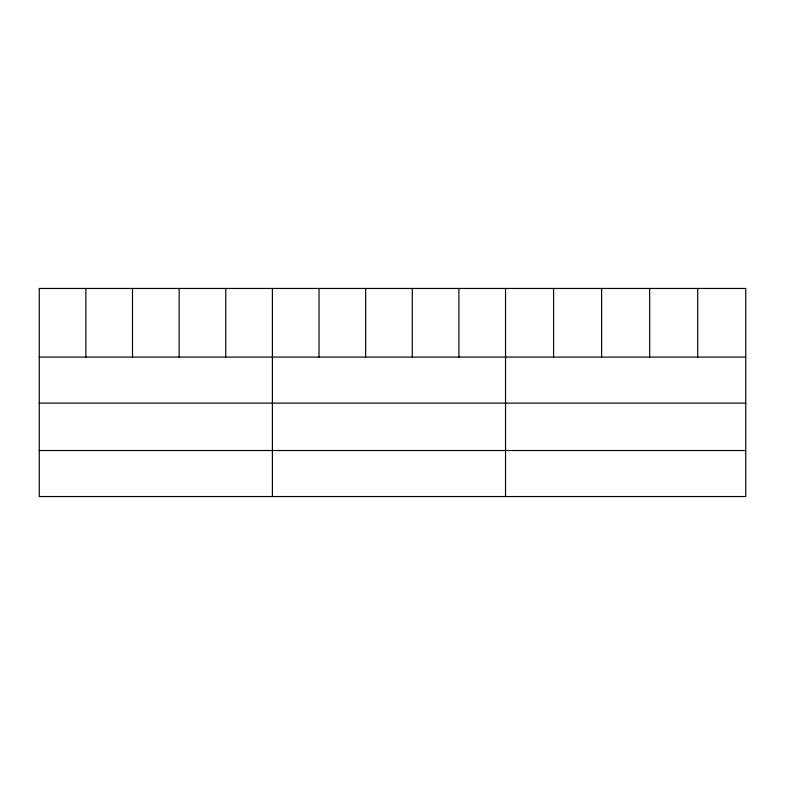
<?xml version="1.0" encoding="UTF-8"?>
<svg xmlns="http://www.w3.org/2000/svg" width="785" height="785" viewBox="0 0 785 785"><rect width="100%" height="100%" fill="white"/><g stroke="black" fill="none" stroke-linecap="round" stroke-linejoin="round"><path stroke-width="1.18" d="M745.75 403.097L745.75 288.458L39.25 288.458L39.25 496.542L745.75 496.542L745.75 403.097L39.25 403.097M39.25 357.077L745.75 357.077M39.25 450.521L745.75 450.521M697.708 288.458L697.708 357.077M649.666 288.458L649.666 357.077M601.624 288.458L601.624 357.077M553.582 288.458L553.582 357.077M505.54 288.458L505.54 496.542M458.911 288.458L458.911 357.077M412.282 288.458L412.282 357.077M365.653 288.458L365.653 357.077M319.024 288.458L319.024 357.077M272.395 288.458L272.395 496.542M225.766 288.458L225.766 357.077M179.137 288.458L179.137 357.077M132.508 288.458L132.508 357.077M85.879 288.458L85.879 357.077"/></g></svg>
